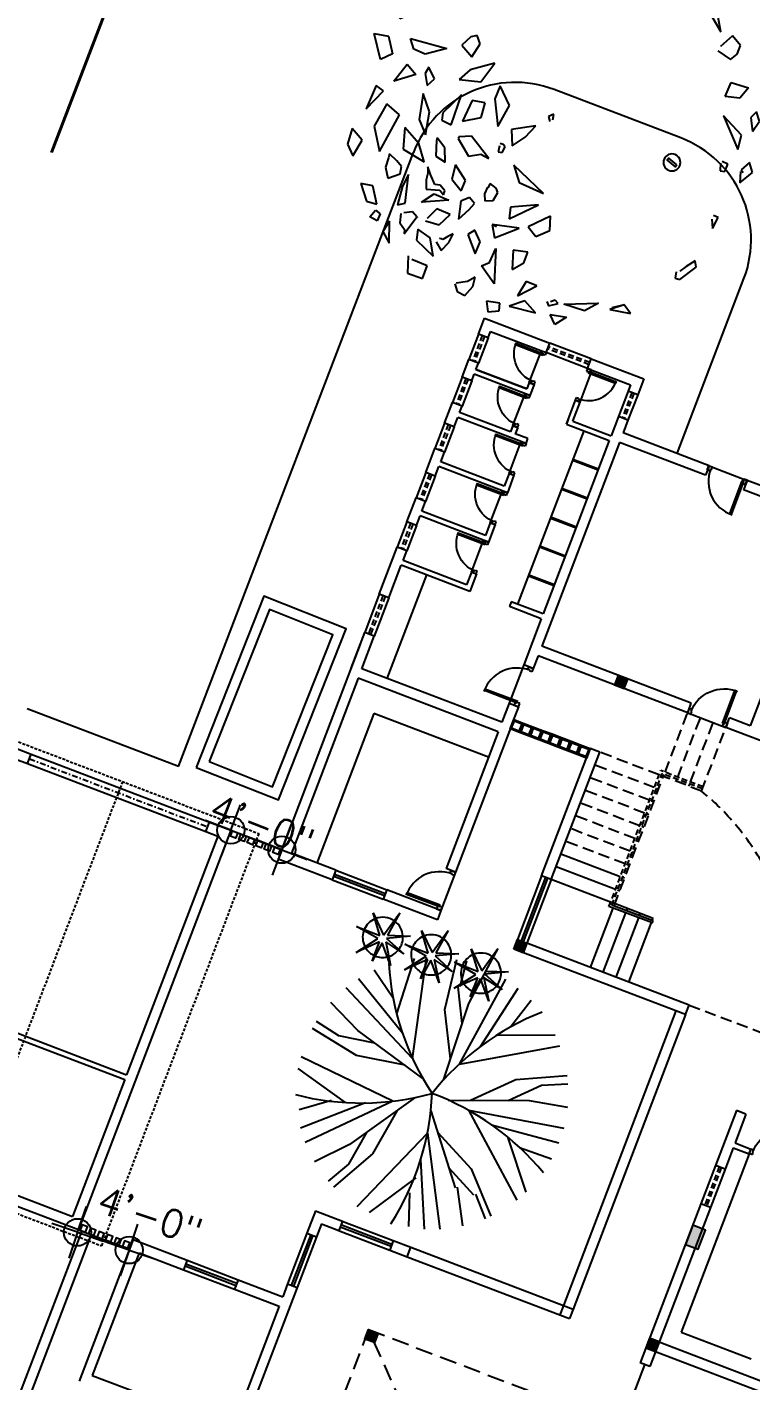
# Model space of a CAD drawing. Extents: x 2080 to 102399, y 2071 to 93424.
# Drawn here: x 78118 to 78755, y 79465 to 80658 of the extents above; entities that cross this region are included whole.
import ezdxf

# ---------------------------------------------------------------- set-up
doc = ezdxf.new("R2010")
doc.units = 0
doc.header["$LTSCALE"] = 20
doc.header["$MEASUREMENT"] = 0
doc.header["$PDMODE"] = 34
doc.header["$PDSIZE"] = 5
doc.linetypes.add('DASHDOT', pattern=[1, 0.5, -0.25, 0, -0.25])
doc.linetypes.add('HIDDEN', pattern=[0.375, 0.25, -0.125])
for name, color, linetype in [('COLUMN', 31, 'Continuous'), ('DIMLINE', 254, 'Continuous'), ('DOOR', 1, 'Continuous'), ('ELEC', 11, 'Continuous'), ('HANDRAIL', 1, 'Continuous'), ('PLANTS', 3, 'Continuous'), ('proposed tree', 3, 'Continuous'), ('road', 2, 'Continuous'), ('Roof lilne', 31, 'Continuous'), ('wall', 13, 'Continuous'), ('WINDOW', 4, 'Continuous'), ('window sill', 5, 'Continuous')]:
    doc.layers.add(name, color=color, linetype=linetype)
doc.layers.add('fence', color=13, linetype='FENCELINE2', lineweight=40)
doc.layers.add('h a t c h', color=8, linetype='Continuous', lineweight=0)
doc.styles.add('STYLE1', font='romans.shx')
doc.linetypes.add('FENCELINE2', pattern='A,0.25,-0.1,[132,ltypeshp.shx,S=0.1,R=0,X=-0.1,Y=0],-0.1,1', length=1.45)
doc.linetypes.add('ZIGZAG', pattern='A,0.0001,-0.2,[131,ltypeshp.shx,S=0.2,R=0,X=-0.2,Y=0],-0.4,[131,ltypeshp.shx,S=0.2,R=180,X=0.2,Y=0],-0.2', length=0.8001)
doc.dimstyles.get("Standard").update_dxf_attribs({"dimtxt": 24, "dimasz": 12, "dimexe": 0.18, "dimexo": 0.0625, "dimgap": 0, "dimtad": 1, "dimzin": 1, "dimdsep": 46, "dimlunit": 4, "dimtxsty": 'STYLE1', "dimblk": 'BLK', "dimcen": 0, "dimse1": 1, "dimse2": 1, "dimclrt": 3, "dimazin": 0, "dimtfac": 1, "dimtix": 1, "dimtmove": 2, "dimatfit": 3, "dimldrblk": 'BLK', "dimfxl": 1, "dimtolj": 1, "dimtzin": 0, "dimarcsym": 0})

# ---------------------------------------------------------------- blocks, each defined once
blk = doc.blocks.new('DR1H902')
at = {"color": 0}
for p, q in [((-0.5, 0), (-0.5, 1)), ((-0.5, 1), (-0.45, 1)), ((-0.45, 0), (-0.45, 1)), ((-0.5, 0), (-0.45, 0))]:
    blk.add_line(p, q, dxfattribs=at)
blk.add_arc((-0.5, 0), 1, 0, 91.707, dxfattribs=at)
blk = doc.blocks.new('A$C3B4262AC')
at = {"layer": 'DOOR'}
for p, q in [((0, 4), (0, 0)), ((2.5, 4), (0, 4)), ((0, 0), (3, 0)), ((2.5, 2.25), (2.5, 4)), ((3, 2.25), (2.5, 2.25)), ((3, 0), (3, 2.25))]:
    blk.add_line(p, q, dxfattribs=at)
blk = doc.blocks.new('A$C1F9E242A')
blk.add_blockref('A$C3B4262AC', (0, 0))
at = {"xscale": -1}
blk.add_blockref('A$C3B4262AC', (36, 0), dxfattribs=at)
at = {"layer": 'DOOR', "xscale": -31, "yscale": 31, "zscale": 68.88888888888889}
blk.add_blockref('DR1H902', (18, 2.2), dxfattribs=at)
blk = doc.blocks.new('*U56')
at = {"rotation": 269.9999999999978}
blk.add_blockref('A$C1F9E242A', (-18, 20), dxfattribs=at)
blk = doc.blocks.new('*U54')
at = {"xscale": -1}
blk.add_blockref('A$C1F9E242A', (0, -2), dxfattribs=at)
blk = doc.blocks.new('*U34')
at = {"rotation": 89.99999999999781}
blk.add_blockref('A$C1F9E242A', (-14, -16), dxfattribs=at)
blk = doc.blocks.new('*U55')
at = {"xscale": -1, "rotation": 89.99999999999815}
blk.add_blockref('A$C1F9E242A', (-14, 20), dxfattribs=at)
blk = doc.blocks.new('A$C11004812')
at = {"layer": 'h a t c h'}
for points in [[(-87.8, 1653.7), (-78.8, 1653.7), (-78.8, 1644.7), (-87.8, 1644.7)], [(288.8, 1653.7), (279.8, 1653.7), (279.8, 1644.7), (288.8, 1644.7)], [(537.8, 1653.7), (528.8, 1653.7), (528.8, 1644.7), (537.8, 1644.7)], [(2.2, 1419.7), (-6.8, 1419.7), (-6.8, 1410.7), (2.2, 1410.7)], [(90.7, 1419.7), (90.7, 1407.7), (108.7, 1407.7), (108.7, 1419.7)]]:
    blk.add_hatch(color=256, dxfattribs=at).paths.add_polyline_path(points)
for p, q in [((429.8, 1842.7), (288.8, 1842.7)), ((429.8, 1734.7), (429.8, 1842.7)), ((462.8, 1842.7), (560.3, 1842.7)), ((728.3, 1758.8), (564.8, 1758.8)), ((516.8, 1734.7), (480.8, 1734.7)), ((324.8, 1725.7), (288.8, 1725.7)), ((348.8, 1588.7), (348.8, 1644.7)), ((360.8, 1588.7), (360.8, 1644.7)), ((372.8, 1588.7), (372.8, 1644.7)), ((738.8, 1644.7), (738.8, 1608.7)), ((348.8, 1548.7), (348.8, 1586.7)), ((360.8, 1584.7), (360.8, 1586.7)), ((372.8, 1584.7), (372.8, 1586.7)), ((384.8, 1584.7), (384.8, 1586.7)), ((396.8, 1584.7), (396.8, 1586.7)), ((408.8, 1584.7), (408.8, 1586.7)), ((420.8, 1584.7), (420.8, 1586.7)), ((432.8, 1584.7), (432.8, 1586.7)), ((444.8, 1584.7), (444.8, 1586.7)), ((456.8, 1584.7), (456.8, 1586.7)), ((288.8, 1584.7), (344.8, 1584.7)), ((528.8, 1584.7), (528.8, 1548.7)), ((288.8, 1572.7), (344.8, 1572.7)), ((346.8, 1572.7), (348.8, 1572.7)), ((468.8, 1572.7), (470.8, 1572.7)), ((288.8, 1560.7), (344.8, 1560.7)), ((346.8, 1560.7), (348.8, 1560.7)), ((468.8, 1560.7), (470.8, 1560.7)), ((288.8, 1548.7), (344.8, 1548.7)), ((346.8, 1548.7), (348.8, 1548.7))]:
    blk.add_line(p, q)
at = {"ltscale": 5}
for p, q in [((710.3, 1818.7), (740.3, 1818.7)), ((710.3, 1818.7), (740.3, 1818.7)), ((750.8, 1818.7), (780.8, 1818.7)), ((576.7, 1806.8), (606.8, 1806.8)), ((576.7, 1806.8), (606.8, 1806.8)), ((623.2, 1806.8), (653.3, 1806.8)), ((623.2, 1806.8), (653.3, 1806.8)), ((669.7, 1806.8), (699.7, 1806.8)), ((669.7, 1806.8), (699.7, 1806.8)), ((750.8, 1770.8), (780.8, 1770.8))]:
    blk.add_line(p, q, dxfattribs=at)
at = {"color": 9}
for p, q in [((591.5, 1758.8), (591.5, 1734.7)), ((592.5, 1758.8), (592.5, 1734.7)), ((618.8, 1758.8), (618.8, 1734.7)), ((619.7, 1758.8), (619.7, 1734.7)), ((646, 1758.8), (646, 1734.7)), ((647, 1758.8), (647, 1734.7)), ((673.3, 1758.8), (673.3, 1734.7)), ((674.2, 1758.8), (674.2, 1734.7)), ((700.5, 1758.8), (700.5, 1734.7)), ((701.5, 1758.8), (701.5, 1734.7))]:
    blk.add_line(p, q, dxfattribs=at)
at = {"linetype": 'HIDDEN', "ltscale": 3}
for p, q in [((-78.8, 1653.7), (-240.8, 1653.7)), ((-240.8, 1491.8), (-78.8, 1653.7)), ((-78.8, 1653.7), (-78.8, 1491.8))]:
    blk.add_line(p, q, dxfattribs=at)
at = {"linetype": 'HIDDEN', "ltscale": 2}
for p, q in [((384.8, 1588.7), (384.8, 1644.7)), ((396.8, 1588.7), (396.8, 1644.7)), ((408.8, 1588.7), (408.8, 1644.7)), ((420.8, 1588.7), (420.8, 1644.7)), ((432.8, 1588.7), (432.8, 1644.7)), ((444.8, 1588.7), (444.8, 1644.7)), ((456.8, 1588.7), (456.8, 1644.7)), ((468.8, 1588.7), (468.8, 1644.7)), ((468.8, 1548.7), (468.8, 1586.7)), ((346.8, 1584.7), (470.8, 1584.7)), ((472.8, 1584.7), (528.8, 1584.7)), ((472.8, 1572.7), (528.8, 1572.7)), ((472.8, 1560.7), (528.8, 1560.7)), ((468.8, 1548.7), (528.8, 1548.7)), ((288.8, 1491.8), (288.8, 1419.7))]:
    blk.add_line(p, q, dxfattribs=at)
at = {"linetype": 'ZIGZAG'}
blk.add_line((-189, 1415.2), (-21, 1415.2), dxfattribs=at)
at = {"ltscale": 5}
for points in [[(459.8, 1725.7), (468.8, 1725.7), (468.8, 1716.8), (459.8, 1716.8)], [(459.8, 1716.8), (468.8, 1716.8), (468.8, 1707.7), (459.8, 1707.7)], [(459.8, 1707.7), (468.8, 1707.7), (468.8, 1698.7), (459.8, 1698.7)], [(459.8, 1698.7), (468.8, 1698.7), (468.8, 1689.7), (459.8, 1689.7)], [(459.8, 1689.7), (468.8, 1689.7), (468.8, 1680.7), (459.8, 1680.7)], [(459.8, 1680.7), (468.8, 1680.7), (468.8, 1671.7), (459.8, 1671.7)], [(459.8, 1671.7), (468.8, 1671.7), (468.8, 1662.7), (459.8, 1662.7)], [(459.8, 1662.7), (468.8, 1662.7), (468.8, 1653.7), (459.8, 1653.7)]]:
    blk.add_lwpolyline(points, close=True, dxfattribs=at)
at = {"color": 8, "ltscale": 5}
for points in [[(460.8, 1724.8), (467.8, 1724.8), (467.8, 1717.8), (460.8, 1717.8)], [(460.8, 1715.8), (467.8, 1715.8), (467.8, 1708.7), (460.8, 1708.7)], [(460.8, 1706.7), (467.8, 1706.7), (467.8, 1699.7), (460.8, 1699.7)], [(460.8, 1697.7), (467.8, 1697.7), (467.8, 1690.7), (460.8, 1690.7)], [(460.8, 1688.7), (467.8, 1688.7), (467.8, 1681.7), (460.8, 1681.7)], [(460.8, 1679.7), (467.8, 1679.7), (467.8, 1672.7), (460.8, 1672.7)], [(460.8, 1670.7), (467.8, 1670.7), (467.8, 1663.7), (460.8, 1663.7)], [(460.8, 1661.7), (467.8, 1661.7), (467.8, 1654.7), (460.8, 1654.7)]]:
    blk.add_lwpolyline(points, close=True, dxfattribs=at)
at = {"linetype": 'HIDDEN', "ltscale": 2}
blk.add_arc((248.6, 1623), 232.4, 298.979, 341.3594, dxfattribs=at)
at = {"layer": 'COLUMN'}
for p, q in [((2.2, 1419.7), (-6.8, 1419.7)), ((-6.8, 1419.7), (-6.8, 1410.7)), ((2.2, 1410.7), (2.2, 1419.7)), ((-6.8, 1410.7), (2.2, 1410.7))]:
    blk.add_line(p, q, dxfattribs=at)
at = {"layer": 'COLUMN', "ltscale": 5}
blk.add_lwpolyline([(-87.8, 1653.7), (-78.8, 1653.7), (-78.8, 1644.7), (-87.8, 1644.7)], close=True, dxfattribs=at)
at = {"layer": 'COLUMN'}
for points in [[(279.8, 1653.7), (288.8, 1653.7), (288.8, 1644.7), (279.8, 1644.7)], [(537.8, 1653.7), (528.8, 1653.7), (528.8, 1644.7), (537.8, 1644.7)], [(90.7, 1419.7), (90.7, 1407.7), (108.7, 1407.7), (108.7, 1419.7)]]:
    blk.add_lwpolyline(points, close=True, dxfattribs=at)
at = {"layer": 'HANDRAIL', "linetype": 'HIDDEN'}
for p, q in [((344.8, 1588.7), (472.8, 1588.7)), ((346.8, 1586.7), (470.8, 1586.7)), ((470.8, 1548.7), (470.8, 1586.7)), ((472.8, 1548.7), (472.8, 1588.7))]:
    blk.add_line(p, q, dxfattribs=at)
at = {"layer": 'HANDRAIL'}
for p, q in [((344.8, 1548.7), (344.8, 1588.7)), ((346.8, 1548.7), (346.8, 1586.7))]:
    blk.add_line(p, q, dxfattribs=at)
blk.add_arc((345.8, 1548.7), 1, 180, 0, dxfattribs=at)
at = {"layer": 'wall'}
for p, q in [((-78.8, 1875.7), (-212.3, 1875.7)), ((-78.8, 1875.7), (-78.8, 1824.7)), ((279.8, 1824.7), (279.8, 1875.7)), ((482.6, 1875.7), (279.8, 1875.7)), ((459.8, 1875.7), (493.5, 1875.7)), ((493.5, 1866.7), (493.5, 1875.7)), ((529.5, 1875.7), (573.8, 1875.7)), ((529.5, 1866.7), (529.5, 1875.7)), ((573.8, 1866.7), (573.8, 1875.7)), ((597.8, 1866.7), (597.8, 1875.7)), ((597.8, 1875.7), (620.3, 1875.7)), ((620.3, 1866.7), (620.3, 1875.7)), ((644.3, 1875.7), (666.8, 1875.7)), ((644.3, 1866.7), (644.3, 1875.7)), ((666.8, 1866.7), (666.8, 1875.7)), ((690.8, 1875.7), (710.3, 1875.7)), ((690.8, 1866.7), (690.8, 1875.7)), ((710.3, 1866.7), (710.3, 1875.7)), ((734.3, 1875.7), (750.8, 1875.7)), ((734.3, 1866.7), (734.3, 1875.7)), ((750.8, 1866.7), (750.8, 1875.7)), ((774.8, 1875.7), (789.8, 1875.7)), ((774.8, 1866.7), (774.8, 1875.7)), ((789.8, 1875.7), (789.8, 1814.2)), ((-203.3, 1866.7), (-203.3, 1805.2)), ((-87.8, 1866.7), (-203.3, 1866.7)), ((-87.8, 1866.7), (-87.8, 1824.7)), ((288.8, 1824.7), (288.8, 1866.7)), ((453.8, 1866.7), (288.8, 1866.7)), ((462.8, 1866.7), (493.5, 1866.7)), ((529.5, 1866.7), (560.3, 1866.7)), ((560.3, 1802.2), (560.3, 1866.7)), ((564.8, 1866.7), (573.8, 1866.7)), ((564.8, 1806.8), (564.8, 1866.7)), ((597.8, 1866.7), (606.8, 1866.7)), ((606.8, 1802.2), (606.8, 1866.7)), ((611.3, 1806.8), (611.3, 1866.7)), ((611.3, 1866.7), (620.3, 1866.7)), ((644.3, 1866.7), (653.3, 1866.7)), ((653.3, 1802.2), (653.3, 1866.7)), ((657.8, 1806.8), (657.8, 1866.7)), ((657.8, 1866.7), (666.8, 1866.7)), ((690.8, 1866.7), (699.7, 1866.7)), ((699.7, 1802.2), (699.7, 1866.7)), ((704.3, 1818.7), (704.3, 1866.7)), ((704.3, 1866.7), (710.3, 1866.7)), ((734.3, 1866.7), (740.3, 1866.7)), ((740.3, 1814.2), (740.3, 1866.7)), ((744.8, 1866.7), (744.8, 1818.7)), ((744.8, 1818.7), (744.8, 1866.7)), ((744.8, 1866.7), (750.8, 1866.7)), ((774.8, 1866.7), (780.8, 1866.7)), ((780.8, 1866.7), (780.8, 1814.2)), ((-78.8, 1824.7), (-87.8, 1824.7)), ((288.8, 1824.7), (279.8, 1824.7)), ((710.3, 1818.7), (704.3, 1818.7)), ((704.3, 1802.2), (704.3, 1814.2)), ((710.3, 1814.2), (704.3, 1814.2)), ((710.3, 1814.2), (710.3, 1818.7)), ((750.8, 1814.2), (740.3, 1814.2)), ((750.8, 1818.7), (744.8, 1818.7)), ((750.8, 1814.2), (750.8, 1818.7)), ((780.8, 1814.2), (789.8, 1814.2)), ((576.7, 1802.2), (560.3, 1802.2)), ((576.7, 1806.8), (564.8, 1806.8)), ((576.7, 1806.8), (576.7, 1802.2)), ((623.2, 1802.2), (606.8, 1802.2)), ((623.2, 1806.8), (611.3, 1806.8)), ((623.2, 1806.8), (623.2, 1802.2)), ((669.7, 1802.2), (653.3, 1802.2)), ((669.7, 1806.8), (657.8, 1806.8)), ((669.7, 1806.8), (669.7, 1802.2)), ((699.7, 1802.2), (704.3, 1802.2)), ((-87.8, 1776.7), (-87.8, 1734.7)), ((-78.8, 1776.7), (-87.8, 1776.7)), ((-78.8, 1776.7), (-78.8, 1734.7)), ((288.8, 1776.7), (279.8, 1776.7)), ((279.8, 1725.7), (279.8, 1776.7)), ((288.8, 1725.7), (288.8, 1776.7)), ((564.8, 1764.8), (560.3, 1764.8)), ((560.3, 1734.7), (560.3, 1764.8)), ((564.8, 1734.7), (564.8, 1764.8)), ((728.3, 1775.2), (750.8, 1775.2)), ((732.8, 1775.2), (728.3, 1775.2)), ((728.3, 1775.2), (728.3, 1734.7)), ((732.8, 1770.8), (750.8, 1770.8)), ((732.8, 1770.8), (732.8, 1734.7)), ((750.8, 1775.2), (750.8, 1770.8)), ((780.8, 1775.2), (780.8, 1734.7)), ((780.8, 1775.2), (789.8, 1775.2)), ((789.8, 1775.2), (789.8, 1725.7)), ((-87.8, 1734.7), (-212.3, 1734.7)), ((-66.8, 1734.7), (-78.8, 1734.7)), ((-66.8, 1734.7), (-66.8, 1725.7)), ((2.2, 1734.7), (-18.8, 1734.7)), ((-18.8, 1734.7), (-18.8, 1725.7)), ((2.2, 1734.7), (2.2, 1709.3)), ((453.8, 1734.7), (324.8, 1734.7)), ((324.8, 1725.7), (324.8, 1734.7)), ((560.3, 1734.7), (516.8, 1734.7)), ((728.3, 1734.7), (564.8, 1734.7)), ((750.8, 1734.7), (732.8, 1734.7)), ((750.8, 1725.7), (750.8, 1734.7)), ((780.8, 1734.7), (774.8, 1734.7)), ((774.8, 1725.7), (774.8, 1734.7)), ((-66.8, 1725.7), (-212.3, 1725.7)), ((-6.8, 1725.7), (-18.8, 1725.7)), ((-6.8, 1725.7), (-6.8, 1709.3)), ((288.8, 1725.7), (279.8, 1725.7)), ((468.8, 1725.7), (324.8, 1725.7)), ((528.8, 1725.7), (516.8, 1725.7)), ((537.8, 1584.7), (537.8, 1725.7)), ((729.8, 1725.7), (537.8, 1725.7)), ((729.8, 1644.7), (729.8, 1725.7)), ((738.8, 1644.7), (738.8, 1725.7)), ((750.8, 1725.7), (738.8, 1725.7)), ((789.8, 1725.7), (774.8, 1725.7)), ((2.2, 1709.3), (-6.8, 1709.3)), ((-6.8, 1661.3), (-6.8, 1644.7)), ((2.2, 1661.3), (-6.8, 1661.3)), ((2.2, 1661.3), (2.2, 1644.7)), ((279.8, 1491.8), (279.8, 1653.7)), ((279.8, 1491.8), (279.8, 1653.7)), ((348.8, 1653.7), (468.8, 1653.7)), ((348.8, 1644.7), (348.8, 1653.7)), ((-6.8, 1644.7), (2.2, 1644.7)), ((288.8, 1491.8), (288.8, 1644.7)), ((348.8, 1644.7), (468.8, 1644.7)), ((738.8, 1644.7), (729.8, 1644.7)), ((738.8, 1608.7), (729.8, 1608.7)), ((729.8, 1529.2), (729.8, 1608.7)), ((738.8, 1529.2), (738.8, 1608.7)), ((528.8, 1584.7), (537.8, 1584.7)), ((528.8, 1548.7), (537.8, 1548.7)), ((537.8, 1529.2), (537.8, 1548.7)), ((620.3, 1529.2), (537.8, 1529.2)), ((-6.8, 1500.8), (-6.8, 1491.8)), ((2.2, 1500.8), (-6.8, 1500.8)), ((2.2, 1491.8), (-6.8, 1491.8)), ((2.2, 1491.8), (-6.8, 1491.8)), ((2.2, 1500.8), (2.2, 1491.8)), ((279.8, 1491.8), (288.8, 1491.8)), ((129, 1419.7), (-21, 1419.7)), ((-21, 1410.7), (-21, 1419.7)), ((-6.8, 1419.7), (-6.8, 1252)), ((2.2, 1419.7), (2.2, 1314.7)), ((129, 1410.7), (129, 1419.7)), ((216.8, 1419.7), (165, 1419.7)), ((165, 1410.7), (165, 1419.7)), ((129, 1410.7), (-21, 1410.7)), ((185.2, 1410.7), (165, 1410.7)), ((185.2, 1410.7), (185.2, 1395.8)), ((189.7, 1410.7), (189.7, 1395.8)), ((185.2, 1395.8), (189.7, 1395.8))]:
    blk.add_line(p, q, dxfattribs=at)
at = {"layer": 'wall', "ltscale": 5}
for p, q in [((453.8, 1734.7), (453.8, 1866.7)), ((462.8, 1734.7), (462.8, 1866.7)), ((480.8, 1734.7), (462.8, 1734.7)), ((480.8, 1734.7), (480.8, 1725.7)), ((516.8, 1725.7), (516.8, 1734.7)), ((468.8, 1725.7), (480.8, 1725.7)), ((528.8, 1584.7), (528.8, 1725.7)), ((468.8, 1644.7), (468.8, 1653.7)), ((528.8, 1419.7), (528.8, 1548.7)), ((216.8, 1410.7), (216.8, 1419.7)), ((216.8, 1410.7), (189.7, 1410.7))]:
    blk.add_line(p, q, dxfattribs=at)
at = {"layer": 'wall', "color": 7}
for p, q in [((-6.8, 1644.7), (-6.8, 1500.8)), ((2.2, 1644.7), (2.2, 1500.8)), ((279.8, 1500.8), (2.2, 1500.8)), ((279.8, 1491.8), (2.2, 1491.8)), ((185.2, 1395.8), (17.2, 1395.8)), ((17.2, 1395.8), (17.2, 1329.7))]:
    blk.add_line(p, q, dxfattribs=at)
at = {"layer": 'WINDOW', "linetype": 'HIDDEN'}
for p, q in [((529.5, 1872.2), (493.5, 1872.2)), ((597.8, 1872.2), (573.8, 1872.2)), ((644.3, 1872.2), (620.3, 1872.2)), ((690.8, 1872.2), (666.8, 1872.2)), ((734.3, 1872.2), (710.3, 1872.2)), ((774.8, 1872.2), (750.8, 1872.2)), ((529.5, 1870.2), (493.5, 1870.2)), ((597.8, 1870.2), (573.8, 1870.2)), ((644.3, 1870.2), (620.3, 1870.2)), ((690.8, 1870.2), (666.8, 1870.2)), ((734.3, 1870.2), (710.3, 1870.2)), ((774.8, 1870.2), (750.8, 1870.2)), ((784.3, 1775.2), (784.3, 1814.2)), ((786.3, 1775.2), (786.3, 1814.2)), ((774.8, 1731.2), (750.8, 1731.2)), ((774.8, 1729.2), (750.8, 1729.2)), ((165, 1416.2), (129, 1416.2)), ((165, 1414.2), (129, 1414.2))]:
    blk.add_line(p, q, dxfattribs=at)
at = {"layer": 'WINDOW'}
for p, q in [((-84.2, 1824.7), (-84.2, 1776.7)), ((-82.2, 1824.7), (-82.2, 1776.7)), ((283.3, 1824.7), (283.3, 1776.7)), ((285.3, 1824.7), (285.3, 1776.7)), ((-18.8, 1731.2), (-66.8, 1731.2)), ((-18.8, 1729.2), (-66.8, 1729.2)), ((-3.2, 1709.4), (-3.2, 1661.3)), ((-1.2, 1709.4), (-1.2, 1661.3)), ((348.8, 1650.2), (288.8, 1650.2)), ((348.8, 1648.2), (288.8, 1648.2))]:
    blk.add_line(p, q, dxfattribs=at)
at = {"layer": 'window sill'}
for p, q in [((529.5, 1875.7), (493.5, 1875.7)), ((597.8, 1875.7), (573.8, 1875.7)), ((644.3, 1875.7), (620.3, 1875.7)), ((690.8, 1875.7), (666.8, 1875.7)), ((734.3, 1875.7), (710.3, 1875.7)), ((774.8, 1875.7), (750.8, 1875.7)), ((529.5, 1866.7), (493.5, 1866.7)), ((597.8, 1866.7), (573.8, 1866.7)), ((644.3, 1866.7), (620.3, 1866.7)), ((690.8, 1866.7), (666.8, 1866.7)), ((734.3, 1866.7), (710.3, 1866.7)), ((774.8, 1866.7), (750.8, 1866.7)), ((-87.8, 1824.7), (-87.8, 1776.7)), ((-78.8, 1824.7), (-78.8, 1776.7)), ((279.8, 1824.7), (279.8, 1776.7)), ((288.8, 1824.7), (288.8, 1776.7)), ((780.8, 1775.2), (780.8, 1814.2)), ((789.8, 1775.2), (789.8, 1814.2)), ((-18.8, 1734.7), (-66.8, 1734.7)), ((774.8, 1734.7), (750.8, 1734.7)), ((-18.8, 1725.7), (-66.8, 1725.7)), ((774.8, 1725.7), (750.8, 1725.7)), ((-6.8, 1709.4), (-6.8, 1661.3)), ((2.2, 1709.4), (2.2, 1661.3)), ((348.8, 1653.7), (288.8, 1653.7)), ((348.8, 1644.7), (288.8, 1644.7)), ((165, 1419.7), (129, 1419.7)), ((165, 1410.7), (129, 1410.7))]:
    blk.add_line(p, q, dxfattribs=at)
at = {"layer": 'DOOR', "xscale": -0.8333333333284827, "yscale": 0.8333333333330302, "zscale": 0.8333333333333334}
for p in [(710.3, 1815.9), (750.8, 1815.9), (576.7, 1803.9), (623.2, 1803.9), (669.7, 1803.9)]:
    blk.add_blockref('*U54', p, dxfattribs=at)
at = {"layer": 'DOOR', "xscale": 0.8333333333284827, "yscale": 0.8333333333284827, "zscale": 0.8333333333284827, "rotation": 180}
blk.add_blockref('*U54', (750.8, 1773.6), dxfattribs=at)
at = {"layer": 'DOOR', "xscale": -1, "rotation": 90}
for p in [(308.7, 1711.8), (500.7, 1711.8)]:
    blk.add_blockref('*U34', p, dxfattribs=at)
at = {"layer": 'DOOR', "xscale": -1}
for name, p in [('*U56', (720.8, 1624.8)), ('*U55', (514.8, 1564.8))]:
    blk.add_blockref(name, p, dxfattribs=at)
at = {"layer": 'DOOR'}
blk.add_blockref('*U56', (203.7, 1375.8), dxfattribs=at)
blk = doc.blocks.new('A$C0D9D42C5')
at = {"color": 3, "linetype": 'Continuous'}
for p, q in [((24.2, 179.1), (20.4, 175)), ((41.5, 174.4), (24.2, 179.1)), ((-72, 167.9), (-77.7, 160.5)), ((-58.2, 164.5), (-72, 167.9)), ((-11.6, 169.8), (-22.4, 168.1)), ((-22.4, 168.1), (-21.2, 163.6)), ((-17.8, 164.5), (-11.6, 169.8)), ((20.4, 175), (29.1, 172)), ((29.1, 172), (35.9, 169.9)), ((35.9, 169.9), (35.9, 169.9)), ((38.1, 167.6), (43.1, 170.2)), ((43.1, 170.2), (41.5, 174.4)), ((-77.7, 160.5), (-68, 158.6)), ((-68, 158.6), (-67.3, 161.4)), ((-68, 158.6), (-68, 158.6)), ((-66.4, 159), (-58.2, 164.5)), ((91.7, 158.1), (89.2, 148.9)), ((100, 141.4), (91.7, 158.1)), ((-111.8, 145.3), (-116.8, 138.1)), ((-100.8, 146.1), (-111.8, 145.3)), ((-107.8, 139), (-100.8, 146.1)), ((-96.3, 117.1), (-80.4, 145.2)), ((-80.4, 145.2), (-92.4, 140.1)), ((-58.1, 148), (-64.8, 146.3)), ((-64.8, 146.3), (-63.7, 140.8)), ((-61.7, 140.5), (-56, 144.3)), ((-56, 144.3), (-58.1, 148)), ((89.2, 148.9), (100, 141.4)), ((89.2, 148.9), (97.9, 142)), ((-116.8, 138.1), (-109.6, 137.3)), ((-109.6, 137.3), (-107.8, 139)), ((-92.4, 140.1), (-96.3, 117.1)), ((97.9, 142), (97.9, 142)), ((-129.1, 119.8), (-117.3, 119.2)), ((-123.8, 104.9), (-129.1, 119.8)), ((121, 106.5), (101.7, 130.3)), ((101.7, 130.3), (114.6, 124.4)), ((114.6, 124.4), (121, 106.5)), ((-110.8, 108), (-123.8, 104.9)), ((-117.3, 119.2), (-110.8, 108)), ((135.5, 102.4), (128.5, 115.1)), ((128.5, 115.1), (139.8, 111)), ((139.8, 111), (135.5, 102.4)), ((123.5, 102), (122.7, 98.1)), ((122.7, 98.1), (126.5, 95.9)), ((130.3, 96.7), (123.5, 102)), ((126.5, 95.9), (126.5, 95.9)), ((128.1, 93), (130.3, 96.7)), ((-154.6, 91.5), (-157.1, 80.9)), ((-146.8, 93.9), (-154.6, 91.5)), ((-139.5, 92), (-146.8, 93.9)), ((-138.6, 78.5), (-139.5, 92)), ((142.1, 91.2), (139.5, 77.4)), ((151.6, 69.1), (142.1, 91.2)), ((-157.1, 80.9), (-143.2, 78.1)), ((-143.2, 78.1), (-143.2, 78.1)), ((122.5, 77.8), (125.4, 67.9)), ((140, 69.5), (122.5, 77.8)), ((139.5, 77.4), (151.6, 69.1)), ((-153.6, 70.6), (-169.1, 53.5)), ((-160.5, 53.8), (-153.6, 70.6)), ((125.4, 67.9), (140, 69.5)), ((160.3, 64.8), (154.5, 61.3)), ((154.5, 61.3), (160.2, 50.7)), ((166.9, 57.3), (160.3, 64.8)), ((-169.1, 53.5), (-160.5, 53.8)), ((76.9, 57.1), (66.4, 50)), ((66.4, 50), (85.9, 40)), ((88.6, 50.7), (76.9, 57.1)), ((85.9, 40), (88.6, 50.7)), ((113.4, 56.3), (103.7, 53.4)), ((103.7, 53.4), (110.1, 42.1)), ((110.1, 42.1), (124.3, 51.8)), ((124.3, 51.8), (113.4, 56.3)), ((160.2, 50.7), (166.9, 57.3)), ((118.3, 29.1), (143.9, 46.7)), ((143.9, 46.7), (138, 28.3)), ((-170.4, 30.8), (-180.3, 31.8)), ((-180.3, 31.8), (-179.6, 21)), ((-176.6, 17.8), (-162.8, 26)), ((-162.8, 26), (-170.4, 30.8)), ((54.3, 33), (50.6, -3)), ((59.7, 10.2), (54.3, 33)), ((65, 35.4), (81.7, 17.2)), ((90.5, 22.5), (65, 35.4)), ((91.7, 34.5), (103.6, 13.7)), ((111.6, 22.4), (91.7, 34.5)), ((131.6, 32.3), (118.3, 29.1)), ((138, 28.3), (131.6, 32.3)), ((157.2, 33.4), (149.4, 29.9)), ((149.4, 29.9), (156.7, 27)), ((156.7, 27), (163.9, 20)), ((167.9, 32.6), (157.2, 33.4)), ((165.2, 19.3), (169.2, 25.1)), ((169.2, 25.1), (167.9, 32.6)), ((-179.6, 21), (-179.6, 21)), ((81.7, 17.2), (90.5, 22.5)), ((103.6, 13.7), (102.5, 17.7)), ((103.6, 13.7), (111.6, 22.4)), ((122.2, 14.6), (116.8, 4.5)), ((133.2, 17.3), (122.2, 14.6)), ((123.5, 1.9), (133.2, 17.3)), ((163.9, 20), (163.9, 20)), ((-2.2, 0.1), (-6.6, -2.2)), ((50.6, -3), (59.7, 10.2)), ((78.3, 0.5), (76.1, -3.1)), ((86.3, 1.5), (78.3, 0.5)), ((91.1, -4.2), (86.3, 1.5)), ((116.8, 4.5), (123.5, 1.9)), ((-6.6, -2.2), (-2.1, -4.7)), ((-2.1, -4.7), (0.5, -1.1)), ((24.8, -10.2), (11.2, -8.5)), ((11.2, -8.5), (26.8, -23.8)), ((37.7, -14.4), (24.8, -10.2)), ((76.1, -3.1), (76, -9.8)), ((76, -9.8), (80.3, -8.9)), ((79.9, -9.6), (86.1, -8.1)), ((80.3, -8.9), (80.3, -8.9)), ((86.1, -8.1), (91.1, -4.2)), ((98.3, -10.1), (96.9, -16.7)), ((105.4, -10.6), (98.3, -10.1)), ((117.9, -12.8), (105.4, -10.6)), ((139.4, -7), (131, -8.5)), ((131, -8.5), (135.6, -10.9)), ((135.6, -10.9), (140.5, -12.9)), ((149.2, -8.1), (139.4, -7)), ((145.6, -16.3), (149.2, -8.1)), ((157.3, -10.5), (146, -22.7)), ((155.1, -30.8), (157.3, -10.5)), ((178.7, -6.2), (167.2, -9.6)), ((167.2, -9.6), (171, -23.9)), ((182.9, -19.6), (178.7, -6.2)), ((26.8, -23.8), (37.7, -14.4)), ((42.3, -18.8), (41.7, -21.6)), ((41.7, -21.6), (42.7, -24.2)), ((47.7, -17.9), (42.3, -18.8)), ((44.6, -23.2), (49.4, -21.1)), ((49.4, -21.1), (47.7, -17.9)), ((96.9, -16.7), (104.1, -20.8)), ((104.1, -20.8), (117.9, -12.8)), ((119.1, -21.1), (122.3, -33.4)), ((132.1, -23.2), (119.1, -21.1)), ((136.7, -34.8), (132.1, -23.2)), ((140.5, -12.9), (141.2, -15.3)), ((141.2, -15.3), (141.6, -15.5)), ((146, -22.7), (146.5, -35.9)), ((170.5, -28.2), (182.9, -19.6)), ((-178.8, -24.2), (-168.5, -25.4)), ((-175.2, -37.9), (-178.8, -24.2)), ((-168.5, -25.4), (-175.2, -37.9)), ((32, -34.8), (11.1, -38)), ((14.2, -51.8), (32, -34.8)), ((59.3, -24), (52.8, -48.1)), ((60.5, -32), (59.3, -24)), ((68.4, -39.5), (60.5, -32)), ((87.1, -28.5), (81.5, -44)), ((96.6, -25.9), (87.1, -28.5)), ((93.4, -38.7), (96.6, -25.9)), ((109.9, -29.7), (125.7, -47.8)), ((113.3, -43.4), (109.9, -29.7)), ((122.3, -33.4), (134.2, -34.9)), ((134.2, -34.9), (134.2, -34.9)), ((146.5, -35.9), (155.1, -30.8)), ((171, -23.9), (171, -23.9)), ((11.1, -38), (2.3, -54.8)), ((61.5, -56.1), (68.4, -39.5)), ((81.5, -44), (93.4, -38.7)), ((105.3, -37.6), (103.9, -43.8)), ((103.9, -43.8), (106.3, -47.8)), ((108.7, -36.3), (105.3, -37.6)), ((107.5, -41.5), (108.7, -36.3)), ((114.1, -51.3), (107.5, -41.5)), ((125.7, -47.8), (113.3, -43.4)), ((138.5, -43), (137.4, -48.7)), ((138.5, -43), (139.2, -42.4)), ((157.1, -43), (138.5, -43)), ((151.8, -51.7), (154, -45.1)), ((154, -45.1), (157.1, -43)), ((2.3, -54.8), (14.2, -51.8)), ((34.7, -51.4), (22.4, -56.4)), ((22.4, -56.4), (27.6, -66.7)), ((47.2, -62.3), (34.7, -51.4)), ((52.8, -48.1), (60, -56.5)), ((60, -56.5), (61.5, -56.1)), ((85, -52.5), (75.2, -60.4)), ((85.8, -62.3), (85, -52.5)), ((101.6, -56.3), (97.7, -62.2)), ((97.7, -62.2), (102.1, -58.8)), ((106.3, -47.8), (101.6, -56.3)), ((102.1, -58.8), (107.7, -56.3)), ((107.7, -56.3), (114.1, -51.3)), ((135.2, -58.8), (113.3, -71.7)), ((125.7, -47.8), (125.7, -47.8)), ((125.7, -47.8), (125.7, -47.8)), ((140.5, -63.1), (135.2, -58.8)), ((137.4, -48.7), (142.6, -54.4)), ((142.6, -54.4), (142.6, -54.4)), ((144.7, -56.1), (151.8, -51.7)), ((171.8, -48.3), (156.3, -60)), ((156.3, -60), (166.9, -59.1)), ((166.9, -59.1), (171.8, -48.3)), ((9.9, -70.5), (-10.6, -70.8)), ((-10.6, -70.8), (7.1, -84.6)), ((19.7, -87.1), (9.9, -70.5)), ((27.6, -66.7), (47.2, -62.3)), ((55.7, -68.3), (29.3, -77.3)), ((57.5, -77.6), (55.7, -68.3)), ((75.2, -60.4), (72.3, -71.2)), ((72.3, -71.2), (74.7, -70.2)), ((74.7, -70.2), (85.8, -62.3)), ((96.3, -67.5), (86.2, -81)), ((98.5, -88.9), (96.3, -67.5)), ((113.3, -71.7), (124.7, -69.7)), ((124.7, -69.7), (140.5, -63.1)), ((156, -70.4), (162.6, -68.6)), ((156, -75.5), (156, -70.4)), ((162.6, -68.6), (163.5, -76)), ((-161.6, -77.9), (-156.8, -91)), ((-148.6, -86.2), (-161.6, -77.9)), ((29.3, -77.3), (51.9, -80.6)), ((51.9, -80.6), (57.5, -77.6)), ((76.4, -81), (58.4, -90.4)), ((69.2, -93.7), (76.4, -81)), ((86.2, -81), (82.5, -99.5)), ((111.5, -80.8), (110.1, -87)), ((117.3, -77.7), (111.5, -80.8)), ((127, -84.2), (117.3, -77.7)), ((151.1, -78), (140.5, -90.6)), ((154.5, -86.7), (151.1, -78)), ((163.5, -76), (156, -75.5)), ((-156.8, -91), (-148.6, -86.2)), ((-16.4, -91.3), (-20.5, -98)), ((-2.9, -90.4), (-16.4, -91.3)), ((-5.7, -103.5), (-2.9, -90.4)), ((7.1, -84.6), (19.7, -87.1)), ((58.4, -90.4), (48.9, -104.6)), ((48.9, -104.6), (69.2, -93.7)), ((82.5, -99.5), (98.5, -88.9)), ((110.1, -87), (109, -95.9)), ((109, -95.9), (112.3, -94.6)), ((112.3, -94.6), (120.5, -91.7)), ((120.5, -91.7), (127, -84.2)), ((140.5, -90.6), (145.2, -100.1)), ((145.2, -100.1), (154.5, -86.7)), ((-116.1, -104.2), (-119.4, -125.1)), ((-106.4, -112), (-116.1, -104.2)), ((-20.5, -98), (-16.2, -101.8)), ((-16.2, -101.8), (-5.7, -103.5)), ((-16.2, -101.8), (-16.2, -101.8)), ((-16.2, -101.8), (-16.2, -101.8)), ((32.4, -104.6), (27.5, -114.8)), ((41.1, -106.2), (32.4, -104.6)), ((33.7, -114), (41.1, -106.2)), ((112.9, -104.2), (76.4, -109.8)), ((98.1, -121.5), (112.9, -104.2)), ((-119.4, -125.1), (-106.4, -112)), ((-36.3, -109), (-48.3, -114.4)), ((-48.3, -114.4), (-31.6, -125.2)), ((-27.6, -117.7), (-36.3, -109)), ((-31.6, -125.2), (-27.6, -117.7)), ((17.1, -143), (4.8, -112.4)), ((4.8, -112.4), (20.4, -124.3)), ((27.5, -114.8), (33.7, -114)), ((76.4, -109.8), (75.5, -124.6)), ((-77.5, -119.9), (-101.9, -123.2)), ((-101.9, -123.2), (-97.7, -132.1)), ((-84.4, -135.8), (-77.5, -119.9)), ((-70.6, -130.1), (-61.1, -127.8)), ((-49.2, -140.4), (-70.6, -130.1)), ((-61.1, -127.8), (-49.2, -140.4)), ((20.4, -124.3), (22.8, -134.9)), ((36.9, -131.6), (39.5, -120)), ((39.5, -120), (56, -132)), ((75.5, -124.6), (98.1, -121.5)), ((114.2, -122.3), (111.5, -135.7)), ((111.5, -135.7), (124.8, -130.6)), ((130.2, -120.5), (114.2, -122.3)), ((124.8, -130.6), (130.2, -120.5)), ((-114.9, -137.3), (-100.1, -148.9)), ((-91.3, -144.6), (-114.9, -137.3)), ((-97.7, -132.1), (-84.4, -135.8)), ((-79.8, -146.2), (-70.1, -142.3)), ((-70.1, -142.3), (-68.2, -147.4)), ((-16.9, -141.1), (-26.2, -143.8)), ((-12.3, -149.1), (-16.9, -141.1)), ((22.8, -134.9), (17.1, -143)), ((56, -132), (36.9, -131.6)), ((68.3, -133.8), (68.4, -141.8)), ((90.2, -136.5), (68.3, -133.8)), ((68.4, -141.8), (90.2, -136.5)), ((-100.1, -148.9), (-91.3, -144.6)), ((-76.4, -156.8), (-79.8, -146.2)), ((-69.5, -149.3), (-71.4, -158.1)), ((-68.2, -147.4), (-69.5, -149.3)), ((-49.7, -165.8), (-42.4, -154.9)), ((-42.4, -154.9), (-31, -176.8)), ((-26.2, -143.8), (-25.5, -151.3)), ((-25.5, -151.3), (-12.3, -149.1)), ((27.5, -159.7), (37.5, -147.4)), ((47.9, -152.9), (33, -171.1)), ((37.5, -147.4), (47.9, -152.9)), ((-71.4, -158.1), (-71.4, -158.1)), ((-31, -176.8), (-49.7, -165.8)), ((1.4, -156.9), (-8.3, -171.1)), ((9, -161.2), (1.4, -156.9)), ((1.4, -172.1), (9, -161.2)), ((33, -171.1), (27.5, -159.7)), ((-8.3, -171.1), (1.4, -172.1))]:
    blk.add_line(p, q, dxfattribs=at)
blk = doc.blocks.new('TR1')
at = {"color": 91}
for p, q in [((-0.1308, 0.2964), (-0.0659, 0.5001)), ((-0.0725, 0.133), (-0.0219, 0.5039)), ((-0.1439, 0.3542), (-0.2138, 0.4567)), ((0.0457, 0.3123), (0.09, 0.496)), ((0.1015, 0.3976), (0.1263, 0.4919)), ((0.1341, 0.335), (0.2012, 0.4616)), ((-0.1098, 0.2262), (-0.271, 0.425)), ((0.099, 0.1124), (0.2697, 0.4246)), ((-0.0725, 0.133), (-0.3167, 0.3919)), ((0.1098, 0.2618), (0.0945, 0.3954)), ((0.176, 0.1766), (0.3154, 0.3914)), ((-0.2734, 0.2352), (-0.373, 0.3382)), ((0.0406, 0.0535), (0.1341, 0.335)), ((0.0664, 0.1313), (0.0457, 0.3123)), ((0.2873, 0.2487), (0.3632, 0.3468)), ((-0.3431, 0.2162), (-0.4251, 0.2688)), ((-0.2791, 0.1441), (-0.4401, 0.243)), ((-0.2112, 0.1895), (-0.3431, 0.2162)), ((-0.0345, 0.0593), (-0.2734, 0.2352)), ((0.2363, 0.2184), (0.4502, 0.2196)), ((0.099, 0.1124), (0.4674, 0.1789)), ((-0.1451, -0.0237), (-0.4822, 0.139)), ((-0.1005, 0.1079), (-0.2791, 0.1441)), ((-0.3185, -0.0287), (-0.4922, 0.096)), ((0.1403, -0.0203), (0.306, 0.0554)), ((0.306, 0.0554), (0.4944, 0.07)), ((0.2778, -0.0212), (0.4002, 0.0347)), ((0.4002, 0.0347), (0.4974, 0.0403)), ((-0.3704, -0.0211), (-0.4895, -0.0559)), ((-0.2452, -0.0304), (-0.4842, -0.1223)), ((-0.1451, -0.0237), (-0.4668, -0.176)), ((-0.0632, -0.0104), (-0.3044, -0.1831)), ((0.0583, -0.0197), (0.355, -0.0217)), ((0.355, -0.0217), (0.4961, -0.0464)), ((-0.1299, -0.0581), (-0.2195, -0.2168)), ((-0.0059, -0.0592), (0.0839, -0.342)), ((0.1324, -0.0571), (0.3094, -0.3869)), ((0.1324, -0.0571), (0.4821, -0.123)), ((-0.2417, -0.1382), (-0.3078, -0.2554)), ((-0.0185, -0.1412), (-0.2775, -0.4115)), ((-0.0185, -0.1412), (0.0269, -0.4942)), ((0.0189, -0.1373), (0.1421, -0.2716)), ((0.2173, -0.1105), (0.4646, -0.1767)), ((-0.3044, -0.1831), (-0.4331, -0.2461)), ((0.2756, -0.1549), (0.3428, -0.3579)), ((0.3202, -0.194), (0.437, -0.2359)), ((-0.2195, -0.2168), (-0.3633, -0.3393)), ((-0.0431, -0.2385), (-0.0296, -0.4941)), ((-0.3078, -0.2554), (-0.3832, -0.3171)), ((0.0606, -0.2684), (0.1515, -0.3675)), ((0.1421, -0.2716), (0.2142, -0.4463)), ((-0.0602, -0.3055), (-0.2325, -0.4322)), ((0.091, -0.3398), (0.1111, -0.4816)), ((-0.0836, -0.36), (-0.0873, -0.484)), ((0.1586, -0.3654), (0.194, -0.4562))]:
    blk.add_line(p, q, dxfattribs=at)
at = {"color": 64}
for centre, start, end in [((0.8061, 0.5389), 183.4282, 213.5212), ((0.7565, -0.5978), 111.4282, 141.5212), ((-0.2596, 0.9373), 255.4282, 285.5212), ((-0.9679, 0.0469), 327.4282, 357.5212), ((-0.3399, -0.9019), 39.4282, 69.5212)]:
    blk.add_arc(centre, 0.9679, start, end, dxfattribs=at)
blk = doc.blocks.new('PLANT3')
at = {"color": 0}
for p, q in [((-0.74, 0.49), (-2.21, 6.48)), ((-2.21, 6.48), (0.25, 0.57)), ((0.25, 0.57), (4.76, 6.15)), ((4.76, 6.15), (1.23, 0.49)), ((-1.32, -0.26), (-6.73, 3.18)), ((-6.73, 3.18), (-0.74, 0.49)), ((1.23, 0.49), (7.22, -0.08)), ((-7.17, -3.57), (-1.32, -0.26)), ((-0.91, -1.16), (-7.17, -3.57)), ((-3.12, -6.07), (-0.91, -1.16)), ((-0.19, -1.39), (-3.12, -6.07)), ((1.65, -7.42), (-0.19, -1.39)), ((5.25, -4.59), (0.72, -1.23)), ((0.72, -1.23), (1.65, -7.42)), ((7.22, -0.08), (0.98, -0.33)), ((0.98, -0.33), (5.25, -4.59))]:
    blk.add_line(p, q, dxfattribs=at)
for start, end in [(110.402, 154.1919), (52.8866, 107.7246), (1.1658, 49.4822), (157.6928, 204.8891), (209.3438, 241.9224), (320.0702, 358.2556), (244.2702, 280.5135), (284.3043, 317.2925)]:
    blk.add_arc((0, 0), 5.25, start, end, dxfattribs=at)
blk = doc.blocks.new('*U92')
at = {"xscale": -1}
blk.add_blockref('A$C1F9E242A', (0, 2), dxfattribs=at)
blk = doc.blocks.new('A$C42DB71F1')
at = {"linetype": 'DASHDOT', "ltscale": 0.5}
for p, q in [((90.4, 258.5), (145, 417.4)), ((164.7, 426.5), (323.6, 371.8))]:
    blk.add_line(p, q, dxfattribs=at)
at = {"layer": 'Roof lilne', "linetype": 'HIDDEN', "ltscale": 0.5}
for p, q in [((0, 83.4), (126.3, 450.8)), ((126.3, 450.8), (368.8, 367.4)), ((121.2, 41.7), (247.6, 409.1)), ((368.8, 367.4), (242.4, 0)), ((0, 83.4), (242.4, 0))]:
    blk.add_line(p, q, dxfattribs=at)
at = {"layer": 'wall', "linetype": 'Continuous', "ltscale": 0.5}
for p, q in [((140.8, 418.9), (147.1, 437.3)), ((147.1, 437.3), (166.2, 430.7)), ((163.2, 422.2), (166.2, 430.7)), ((140.8, 418.9), (149.3, 416)), ((149.3, 416), (152.7, 425.8)), ((152.7, 425.8), (163.2, 422.2)), ((322.1, 367.6), (325, 376.1)), ((325, 376.1), (344.1, 369.5)), ((344.1, 369.5), (221.7, 13.5)), ((332.7, 363.9), (259.5, 151.2)), ((322.1, 367.6), (332.7, 363.9)), ((82.7, 250), (86.1, 260)), ((86.1, 260), (94.6, 257)), ((91.2, 247.1), (94.6, 257)), ((82.7, 250), (91.2, 247.1)), ((39.3, 123.8), (71, 216)), ((71, 216), (259.5, 151.2)), ((47.8, 120.9), (78, 208.8)), ((78, 208.8), (258.1, 146.9)), ((258.1, 146.9), (216.1, 24.9)), ((39.3, 123.8), (47.8, 120.9)), ((24.6, 81.2), (27.6, 89.7)), ((27.6, 89.7), (216.1, 24.9)), ((24.6, 81.2), (221.7, 13.5))]:
    blk.add_line(p, q, dxfattribs=at)
at = {"layer": 'wall', "color": 0, "linetype": 'Continuous', "ltscale": 0.5}
for p, q in [((166.2, 430.7), (325, 376.1)), ((86.1, 260), (140.8, 418.9)), ((163.2, 422.2), (322.1, 367.6)), ((94.6, 257), (149.3, 416))]:
    blk.add_line(p, q, dxfattribs=at)
at = {"layer": 'DOOR', "xscale": -1, "rotation": 251.0239003725753}
for p in [(80.8, 250.7), (37.4, 124.4)]:
    blk.add_blockref('*U92', p, dxfattribs=at)
blk = doc.blocks.new('BLK')
for q in [(0, 2), (-2, 0), (0, -2), (2, 0)]:
    blk.add_line((0, 0), q)
blk.add_circle((0, 0), 1)
blk = doc.blocks.new('*D352')
at = {"layer": 'Defpoints', "color": 0, "ltscale": 0.5, "transparency": 16777216}
for p in [(78162.1, 79596.2), (78154.4, 79573.7), (78199.8, 79558.1)]:
    blk.add_point(p, dxfattribs=at)
at = {"layer": 'DIMLINE', "color": 0, "lineweight": -2, "ltscale": 0.5, "transparency": 16777216}
blk.add_line((78196.1, 79584.5), (78173.5, 79592.3), dxfattribs=at)
at = {"layer": 'DIMLINE', "color": 0, "lineweight": -2, "ltscale": 0.5, "transparency": 16777216, "xscale": 12, "yscale": 12, "zscale": 12}
for p, rotation in [((78162.1, 79596.2), 161.0239003723987), ((78207.5, 79580.6), 341.0239003723987)]:
    blk.add_blockref('BLK', p, dxfattribs=dict(at, rotation=rotation))
at = {"layer": 'DIMLINE', "color": 3, "ltscale": 0.5, "transparency": 16777216, "insert": (78226, 79610.8), "char_height": 24, "attachment_point": 5, "rotation": 341.0239, "style": 'STYLE1'}
blk.add_mtext('\\A1;4\'-0"', dxfattribs=at)
blk = doc.blocks.new('A$C16A84746')
at = {"layer": 'ELEC'}
blk.add_lwpolyline([(14.9, 44.1), (61.5, 44.1), (61.5, 32.9), (14.9, 32.9)], close=True, dxfattribs=at)
blk.add_circle((38.5, 38.5), 38.5, dxfattribs=at)
blk = doc.blocks.new('*D192')
at = {"layer": 'Defpoints', "color": 0, "ltscale": 0.5, "transparency": 16777216}
for p in [(78297.2, 79950.3), (78342, 79933.2), (78342, 79933.2)]:
    blk.add_point(p, dxfattribs=at)
at = {"layer": 'DIMLINE', "color": 0, "lineweight": -2, "ltscale": 0.5, "transparency": 16777216}
for p, q in [((78285.9, 79954.6), (78274.7, 79958.9)), ((78297.2, 79950.3), (78342, 79933.2)), ((78353.2, 79928.9), (78364.4, 79924.6))]:
    blk.add_line(p, q, dxfattribs=at)
at = {"layer": 'DIMLINE', "color": 0, "lineweight": -2, "ltscale": 0.5, "transparency": 16777216, "xscale": 12, "yscale": 12, "zscale": 12}
for p, rotation in [((78297.2, 79950.3), 339.1173733328129), ((78342, 79933.2), 159.1173733328128)]:
    blk.add_blockref('BLK', p, dxfattribs=dict(at, rotation=rotation))
at = {"layer": 'DIMLINE', "color": 3, "ltscale": 0.5, "transparency": 16777216, "insert": (78324.7, 79955.1), "char_height": 24, "attachment_point": 5, "rotation": 339.1174, "style": 'STYLE1'}
blk.add_mtext('\\A1;4\'-0"', dxfattribs=at)

msp = doc.modelspace()

# ---------------------------------------------------------------- linework, layer by layer
at = {"ltscale": 0.5}
for p, q in [((78297.16, 79950.309), (78342.007, 79933.199)), ((78162.955, 79598.541), (78207.802, 79581.431))]:
    msp.add_line(p, q, dxfattribs=at)
for points in [[(78266.436, 80005.715), (78338.96, 79977.006), (78398.586, 80127.634), (78326.061, 80156.342)], [(78278.116, 80010.77), (78333.904, 79988.687), (78386.905, 80122.578), (78331.117, 80144.662)], [(78298.506, 79949.808), (78303.169, 79948.004), (78301.366, 79943.341), (78296.702, 79945.145)], [(78305.981, 79946.956), (78310.644, 79945.152), (78308.84, 79940.489), (78304.177, 79942.293)], [(78313.429, 79944.075), (78318.092, 79942.271), (78316.288, 79937.608), (78311.625, 79939.412)], [(78320.903, 79941.224), (78325.567, 79939.42), (78323.763, 79934.756), (78319.099, 79936.56)], [(78328.351, 79938.303), (78333.014, 79936.499), (78331.21, 79931.836), (78326.547, 79933.639)], [(78335.812, 79935.416), (78340.475, 79933.613), (78338.672, 79928.949), (78334.008, 79930.753)], [(78164.293, 79598.018), (78168.973, 79596.257), (78170.733, 79600.937), (78166.053, 79602.697)], [(78171.767, 79595.166), (78176.447, 79593.405), (78178.208, 79598.085), (78173.528, 79599.846)], [(78179.242, 79592.354), (78183.922, 79590.593), (78185.682, 79595.273), (78181.002, 79597.034)], [(78186.716, 79589.502), (78191.396, 79587.742), (78193.157, 79592.422), (78188.477, 79594.182)], [(78194.217, 79586.72), (78198.897, 79584.96), (78200.657, 79589.639), (78195.977, 79591.4)], [(78201.704, 79583.903), (78206.384, 79582.143), (78208.145, 79586.822), (78203.465, 79588.583)]]:
    msp.add_lwpolyline(points, close=True, dxfattribs=at)
at = {"layer": 'fence', "linetype": 'Continuous'}
msp.add_line((78139.077, 80547.322), (78340.661, 81073.968), dxfattribs=at)
at = {"layer": 'road', "linetype": 'Continuous', "ltscale": 0.5}
for p, q in [((78693.547, 80560.064), (78581.883, 80602.665)), ((78251.017, 80006.519), (78458.007, 80547.289)), ((78690.208, 80281.993), (78749.022, 80436.15)), ((78251.017, 80006.519), (78117.648, 80057.204, 0)), ((78165.758, 79597.471), (78021.393, 79219.075)), ((78174.166, 79594.263), (78029.802, 79215.866))]:
    msp.add_line(p, q, dxfattribs=at)
for centre, start, end in [((78547.664, 80512.971), 69.117373, 159.054673), ((78659.328, 80470.37), 339.117373, 69.117373)]:
    msp.add_arc(centre, 96, start, end, dxfattribs=at)

# ---------------------------------------------------------------- block references
at = {"linetype": 'Continuous', "ltscale": 0.5, "rotation": 69.11737333233812}
msp.add_blockref('A$C11004812', (79991.617, 78994.797), dxfattribs=at)
at = {"ltscale": 0.5, "rotation": 358.0934729598422}
msp.add_blockref('A$C42DB71F1', (77940.924, 79592.446), dxfattribs=at)
at = {"layer": 'ELEC', "linetype": 'Continuous', "ltscale": 0.5, "xscale": -0.1944000000093963, "yscale": 0.1944000000075903, "zscale": 0.1944, "rotation": 320.1412737035019}
msp.add_blockref('A$C16A84746', (78686.597, 80527.973), dxfattribs=at)
at = {"layer": 'PLANTS', "xscale": 3.375000000008906, "yscale": 3.375000000008906, "zscale": 3.375000000008906, "rotation": 3.019186155107643}
for p in [(78430.937, 79856.01), (78473.602, 79840.567), (78517.445, 79824.478)]:
    msp.add_blockref('PLANT3', p, dxfattribs=at)
at = {"layer": 'proposed tree', "linetype": 'Continuous', "ltscale": 0.5, "rotation": 232.5704862548209}
msp.add_blockref('A$C0D9D42C5', (78579.394, 80574.351), dxfattribs=at)
at = {"layer": 'proposed tree', "xscale": 239.9334482969134, "yscale": 239.9334482969134, "zscale": 239.9334482969134}
msp.add_blockref('TR1', (78474.646, 79717.427), dxfattribs=at)

# ---------------------------------------------------------------- dimensions: what is measured, and where the dimension line sits
at = {"layer": 'DIMLINE', "ltscale": 0.5}
dim = msp.add_aligned_dim(p1=(78297.16, 79950.309), p2=(78342.007, 79933.199), distance=0, dimstyle='Standard', override={"dimfxl": 0.25, "dimarcsym": 1}, dxfattribs=at)
dim.commit()
dim.dimension.update_dxf_attribs({"geometry": '*D192', "text_midpoint": (78324.676, 79955.102)})
dim = msp.add_linear_dim(base=(78162.103, 79596.169), p1=(78199.755, 79558.053), p2=(78154.364, 79573.661), angle=161.0239, dimstyle='Standard', override={"dimfxl": 0.18, "dimarcsym": 1}, dxfattribs=at)
dim.commit()
dim.dimension.update_dxf_attribs({"geometry": '*D352', "text_midpoint": (78226.036, 79610.793), "dimtype": 161})

doc.saveas('drawing.dxf')
